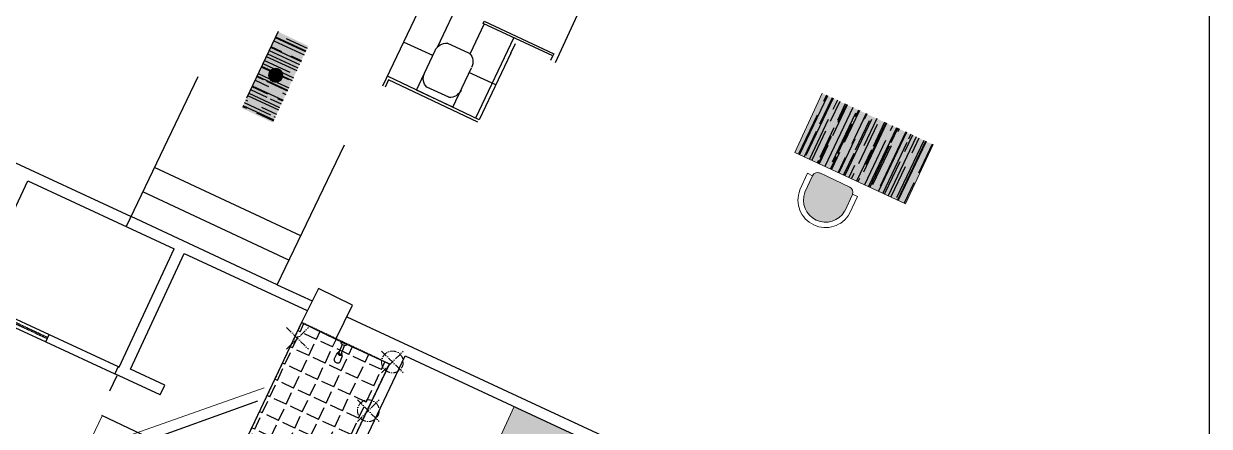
# Model space of a CAD drawing. Header units: millimetres. Extents: x -16811 to 32579, y 147992 to 176118.
# Drawn here: x 13206 to 24122, y 162918 to 166627 of the extents above; entities that cross this region are included whole.
import ezdxf

# ---------------------------------------------------------------- set-up
doc = ezdxf.new("R2010")
doc.units = ezdxf.units.MM
doc.header["$MEASUREMENT"] = 0
doc.header["$PDMODE"] = 3
doc.header["$PDSIZE"] = 100
doc.linetypes.add('ACAD_ISO02W100', pattern=[15, 12, -3])
doc.linetypes.add('ACAD_ISO10W100', pattern=[18, 12, -3, 0, -3])
doc.layers.add('0[34]', color=6, linetype='ACAD_ISO10W100', lineweight=30, plot=False)
doc.layers.add('0[4]', color=6, linetype='ACAD_ISO10W100', lineweight=30, plot=False)
doc.layers.add('Column[12345]', color=7, linetype='Continuous', lineweight=25)
doc.layers.add('Furniture[34]', color=7, linetype='Continuous', lineweight=20)
for name, color, linetype in [('Door[34]', 8, 'Continuous'), ('Elevation[34]', 8, 'Continuous'), ('Glass[34]', 132, 'ACAD_ISO02W100'), ('Hatching[34]', 7, 'Continuous'), ('Toilet Accessories[34]', 7, 'Continuous'), ('Wall.Toilet[34]', 7, 'Continuous'), ('Wall[34]', 7, 'Continuous'), ('Window[34]', 8, 'Continuous')]:
    doc.layers.add(name, color=color, linetype=linetype)
doc.layers.add('TEXT.layout', color=7, linetype='Continuous', true_color=0x43484c)

msp = doc.modelspace()

# ---------------------------------------------------------------- hatches: boundary and pattern name
at = {"layer": 'Hatching[34]'}
h = msp.add_hatch(color=29, dxfattribs=at)
h.set_gradient(color1=(87, 49, 41), color2=(101, 56, 47))
h.paths.add_polyline_path([(15825, 166422), (15548, 166554), (15213, 165850), (15498, 165716)])
h.paths.add_polyline_path([(15592, 166151, -1), (15460, 166151, -1)], flags=16)
at = {"layer": 'Hatching[34]', "true_color": 0x946247}
h = msp.add_hatch(dxfattribs=at)
h.set_pattern_fill('AR-RROOF', color=25, scale=100, angle=335, style=0)
h.set_pattern_definition([(335, (-119989.17, 72466.89), (241.64954, -2.34524), [1500, -200, 500, -100]), (335, (-119847.5, 72456), (-34.42255, 162.80076), [300, -33, 600, -75]), (335, (-119907.93, 72522.8), (499.595473, -159.038874), [800, -140, 400, -100])])
h.paths.add_polyline_path([(15825, 166422), (15548, 166554), (15213, 165850), (15498, 165716)])
h.paths.add_polyline_path([(15592, 166151, -1), (15460, 166151, -1)], flags=16)
at = {"layer": 'Hatching[34]'}
h = msp.add_hatch(color=254, dxfattribs=at)
h.set_gradient(color1=(248, 211, 190), color2=(251, 227, 213), rotation=315, one_color=1, tint=0.91)
h.paths.add_polyline_path([(15460, 166151, 1), (15592, 166151, 1)])
h = msp.add_hatch(color=29, dxfattribs=at)
h.set_gradient(color1=(87, 49, 41), color2=(101, 56, 47), one_color=1, tint=0.29)
h.paths.add_polyline_path([(21579, 165513), (20559, 165986), (20306, 165442), (21326, 164968)])
at = {"layer": 'Hatching[34]', "true_color": 0x946247}
h = msp.add_hatch(dxfattribs=at)
h.set_pattern_fill('AR-RROOF', color=25, scale=99.980462, angle=244.5761, style=0)
h.set_pattern_definition([(244.576144, (-54798.78, 41097.96), (-4.131996, -241.57837), [1499.7069, -199.9609, 499.9023, -99.9805]), (244.57614, (-54810.72, 40956.4), (163.0191, 33.21078), [299.9414, -32.99355, 599.88277, -74.98535]), (244.576144, (-54743.49, 41016.324), (-162.69854, -498.30792), [799.8437, -139.97265, 399.92185, -99.98046])])
h.paths.add_polyline_path([(21579, 165513), (20559, 165986), (20306, 165442), (21326, 164968)])
at = {"layer": 'Hatching[34]'}
h = msp.add_hatch(color=254, dxfattribs=at)
h.set_gradient(color1=(249, 237, 210), color2=(245, 227, 183), rotation=180, one_color=1, tint=0.84, name='INVSPHERICAL')
h.paths.add_polyline_path([(20404, 165090), (20469, 165228, -0.414214), (20537, 165252), (20813, 165123, -0.414214), (20837, 165055), (20772, 164917, -1)])
at = {"layer": 'Hatching[34]', "true_color": 0x93b6c2}
h = msp.add_hatch(dxfattribs=at)
h.set_pattern_fill('ANGLE', color=253, scale=600, angle=65, style=0)
h.set_pattern_definition([(65, (0, 0), (-149.54078, 69.73201), [120, -45]), (155, (0, 0), (-69.73201, -149.54078), [120, -45])])
edge = h.paths.add_edge_path(flags=17)
edge.add_line((16180, 163672), (16179, 163671))
edge.add_arc((16168, 163676), 12.7, 248.579, 338.579, ccw=False)
edge.add_line((16163, 163664), (16159, 163665))
edge.add_line((16159, 163665), (16132, 163595))
edge.add_line((16132, 163595), (16134, 163592))
edge.add_line((16134, 163592), (16136, 163589))
edge.add_line((16136, 163589), (16136, 163586))
edge.add_line((16136, 163586), (16137, 163584))
edge.add_line((16137, 163584), (16136, 163582))
edge.add_line((16136, 163582), (16136, 163581))
edge.add_line((16136, 163581), (16135, 163579))
edge.add_line((16135, 163579), (16133, 163576))
edge.add_line((16133, 163576), (16131, 163575))
edge.add_line((16131, 163575), (16128, 163574))
edge.add_line((16128, 163574), (16125, 163573))
edge.add_line((16125, 163573), (16121, 163573))
edge.add_line((16121, 163573), (16117, 163573))
edge.add_line((16117, 163573), (16114, 163574))
edge.add_line((16114, 163574), (16110, 163575))
edge.add_line((16110, 163575), (16107, 163577))
edge.add_line((16107, 163577), (16104, 163579))
edge.add_line((16104, 163579), (16102, 163582))
edge.add_line((16102, 163582), (16100, 163585))
edge.add_line((16100, 163585), (16098, 163587))
edge.add_line((16098, 163587), (16098, 163590))
edge.add_line((16098, 163590), (16098, 163593))
edge.add_line((16098, 163593), (16099, 163596))
edge.add_line((16099, 163596), (16099, 163596))
edge.add_line((16099, 163596), (16100, 163598))
edge.add_line((16100, 163598), (16102, 163600))
edge.add_line((16102, 163600), (16105, 163601))
edge.add_line((16105, 163601), (16108, 163602))
edge.add_line((16108, 163602), (16111, 163603))
edge.add_line((16111, 163603), (16139, 163673))
edge.add_line((16139, 163673), (16136, 163674))
edge.add_arc((16140, 163686), 12.7, 158.579, 248.579, ccw=False)
edge.add_line((16129, 163691), (16130, 163694))
edge.add_line((16130, 163694), (16155, 163684))
edge.add_line((16155, 163684), (15765, 163875))
edge.add_line((15765, 163875), (15407, 163121))
edge.add_line((15407, 163121), (15123, 162522))
edge.add_line((15123, 162522), (14984, 162587))
edge.add_line((14984, 162587), (15933, 162146))
edge.add_line((15933, 162146), (16571, 163493))
edge.add_line((16571, 163493), (16180, 163672))
edge = h.paths.add_edge_path(flags=17)
edge.add_line((16180, 163672), (16179, 163671))
edge.add_arc((16168, 163676), 12.7, 248.579, 338.579, ccw=False)
edge.add_line((16163, 163664), (16159, 163665))
edge.add_line((16159, 163665), (16139, 163673))
edge.add_line((16139, 163673), (16136, 163674))
edge.add_arc((16140, 163686), 12.7, 158.579, 248.579, ccw=False)
edge.add_line((16129, 163691), (16130, 163694))
edge.add_line((16130, 163694), (16155, 163684))
edge.add_line((16155, 163684), (15765, 163875))
edge.add_line((15765, 163875), (15407, 163121))
edge.add_line((15407, 163121), (15123, 162522))
edge.add_line((15123, 162522), (14984, 162587))
edge.add_line((14984, 162587), (15933, 162146))
edge.add_line((15933, 162146), (16571, 163493))
edge.add_line((16571, 163493), (16180, 163672))
h.paths.add_polyline_path([(16136, 163581), (16135, 163579), (16133, 163576), (16131, 163575), (16128, 163574), (16125, 163573), (16121, 163573), (16117, 163573), (16114, 163574), (16110, 163575), (16107, 163577), (16104, 163579), (16102, 163582), (16100, 163585), (16098, 163587), (16098, 163590), (16098, 163593), (16099, 163596), (16099, 163596), (16100, 163598), (16102, 163600), (16105, 163601), (16108, 163602), (16111, 163603), (16108, 163594), (16107, 163593), (16107, 163591), (16108, 163590), (16109, 163588), (16110, 163587), (16111, 163585), (16113, 163584), (16114, 163583), (16116, 163582), (16118, 163582), (16120, 163582), (16122, 163582), (16124, 163582), (16125, 163583), (16127, 163584), (16128, 163585), (16128, 163586), (16132, 163595), (16134, 163592), (16136, 163589), (16136, 163586), (16137, 163584), (16136, 163582)], flags=0)
h.paths.add_polyline_path([(16159, 163665), (16139, 163673), (16111, 163603), (16108, 163594), (16107, 163593), (16107, 163591), (16108, 163590), (16109, 163588), (16110, 163587), (16111, 163585), (16113, 163584), (16114, 163583), (16116, 163582), (16118, 163582), (16120, 163582), (16122, 163582), (16124, 163582), (16125, 163583), (16127, 163584), (16128, 163585), (16128, 163586), (16132, 163595)], flags=0)
edge = h.paths.add_edge_path(flags=0)
edge.add_line((16155, 163684), (16130, 163694))
edge.add_line((16130, 163694), (16129, 163691))
edge.add_arc((16140, 163686), 12.7, 158.579, 248.579)
edge.add_line((16136, 163674), (16139, 163673))
edge.add_line((16139, 163673), (16159, 163665))
edge.add_line((16159, 163665), (16163, 163664))
edge.add_arc((16168, 163676), 12.7, 248.579, 338.579)
edge.add_line((16179, 163671), (16180, 163672))
edge.add_line((16180, 163672), (16155, 163684))
h.paths.add_polyline_path([(14984, 162587), (15933, 162146), (16571, 163493), (15765, 163875), (15407, 163121), (15123, 162522)], flags=0)
at = {"layer": 'Hatching[34]'}
h = msp.add_hatch(color=254, dxfattribs=at)
h.set_gradient(color1=(188, 218, 240), color2=(188, 218, 240), centered=1, one_color=1, tint=0.84, name='SPHERICAL')
h.paths.add_polyline_path([(18810, 162595), (17722, 163101), (17480, 162581), (18569, 162076), (18683, 162322), (18683, 162322)])

# ---------------------------------------------------------------- linework, layer by layer
at = {"layer": '0[34]', "lineweight": 0, "ltscale": 5}
for centre in [(16601, 163511), (16379, 163062)]:
    msp.add_circle(centre, 100, dxfattribs=at)
for p in [(15727, 163728), (16601, 163511), (16379, 163062)]:
    msp.add_point(p, dxfattribs=at)
at = {"layer": '0[4]'}
msp.add_lwpolyline([(15933, 162146), (16573, 163493), (15765, 163875), (15407, 163121), (15123, 162522), (14984, 162587), (15933, 162146)], close=True, dxfattribs=at)
at = {"layer": 'Column[12345]'}
msp.add_lwpolyline([(15765, 163875), (16080, 163721), (16234, 164035), (15919, 164189)], close=True, dxfattribs=at)
at = {"layer": 'Door[34]'}
for p, q in [((18101, 166271), (18437, 166998)), ((18060, 166291), (18079, 166332)), ((13441, 163764), (14076, 163469)), ((13410, 163696), (14045, 163401))]:
    msp.add_line(p, q, dxfattribs=at)
msp.add_lwpolyline([(18088, 166351), (18079, 166332), (17437, 166629), (17447, 166649)], close=True, dxfattribs=at)
at = {"layer": 'Elevation[34]'}
for p, q in [((15757, 164674), (14410, 165302)), ((15648, 164449), (14302, 165077)), ((15540, 164223), (14194, 164851))]:
    msp.add_line(p, q, dxfattribs=at)
at = {"layer": 'Furniture[34]'}
for p, q in [((20306, 165442), (20559, 165986)), ((21326, 164968), (21579, 165513)), ((20424, 165249), (20352, 165096)), ((20469, 165227), (20397, 165074)), ((20469, 165227), (20424, 165249)), ((20838, 165055), (20765, 164899)), ((20837, 165056), (20883, 165035)), ((20883, 165035), (20810, 164880)), ((17722, 163101), (17037, 161626))]:
    msp.add_line(p, q, dxfattribs=at)
at = {"layer": 'Furniture[34]', "color": 7}
for p, q in [((20306, 165442), (21326, 164968)), ((18810, 162595), (17722, 163101))]:
    msp.add_line(p, q, dxfattribs=at)
at = {"layer": 'Furniture[34]', "color": 252}
msp.add_line((20537, 165252), (20813, 165122), dxfattribs=at)
at = {"layer": 'Furniture[34]'}
msp.add_circle((15526, 166151), 65.8, dxfattribs=at)
at = {"layer": 'Furniture[34]', "color": 252}
for centre, start, end in [((20516, 165205), 65.4254, 154.9029), ((20790, 165076), 334.7303, 64.2077)]:
    msp.add_arc(centre, 50.9, start, end, dxfattribs=at)
at = {"layer": 'Furniture[34]'}
for radius, start, end in [(254, 158.7362, 330.5473), (204, 159.7952, 329.4027)]:
    msp.add_arc((20589, 165003), radius, start, end, dxfattribs=at)
at = {"layer": 'Glass[34]'}
for p, q in [((13423, 163724), (12717, 164054)), ((13428, 163735), (12722, 164065))]:
    msp.add_line(p, q, dxfattribs=at)
at = {"layer": 'Hatching[34]', "color": 252, "true_color": 0x84899a}
for p, q in [((17498, 167431), (17013, 166409)), ((17447, 166625), (17315, 166347)), ((17719, 166499), (17367, 165757)), ((16972, 166333), (16703, 166457)), ((17552, 166064), (17304, 166179)), ((14064, 163383), (13996, 163241))]:
    msp.add_line(p, q, dxfattribs=at)
at = {"layer": 'TEXT.layout', "color": 0, "linetype": 'ByBlock'}
msp.add_lwpolyline([(-15767, 176118), (24122, 176118), (24122, 148017), (-15767, 148017)], close=True, dxfattribs=at)
at = {"layer": 'Toilet Accessories[34]'}
for p, q in [((16823, 166014), (16994, 166379)), ((17310, 166353), (17106, 166448)), ((17158, 165858), (17329, 166222)), ((16566, 166110), (16534, 166042)), ((17399, 165742), (16554, 166143)), ((17388, 165719), (16566, 166110)), ((17121, 165949), (16917, 166044)), ((17158, 165858), (16823, 166014))]:
    msp.add_line(p, q, dxfattribs=at)
at = {"layer": 'Toilet Accessories[34]', "color": 7}
for p, q in [((16139, 163673), (16111, 163603)), ((16129, 163691), (16130, 163694)), ((16159, 163665), (16132, 163595)), ((16136, 163674), (16139, 163673)), ((16139, 163673), (16159, 163665)), ((16159, 163665), (16163, 163664)), ((16179, 163671), (16181, 163674)), ((16065, 163536), (16088, 163587)), ((16111, 163603), (16108, 163594)), ((16138, 163567), (16120, 163514)), ((16132, 163595), (16128, 163586))]:
    msp.add_line(p, q, dxfattribs=at)
at = {"layer": 'Toilet Accessories[34]', "ltscale": 5}
msp.add_line((16130, 163694), (16181, 163674), dxfattribs=at)
at = {"layer": 'Toilet Accessories[34]', "color": 7}
for points in [[(16066, 163537), (16064, 163533), (16064, 163529), (16065, 163525), (16067, 163520), (16069, 163516), (16073, 163512), (16077, 163509), (16082, 163506), (16088, 163504), (16093, 163503), (16099, 163502), (16104, 163503), (16109, 163504), (16113, 163506), (16116, 163509), (16119, 163512), (16121, 163516)], [(16099, 163596), (16095, 163595), (16092, 163593), (16089, 163590), (16088, 163587)], [(16099, 163596), (16099, 163596), (16098, 163593), (16098, 163590), (16098, 163587), (16100, 163585), (16102, 163582), (16104, 163579), (16107, 163577), (16110, 163575), (16114, 163574), (16117, 163573), (16121, 163573), (16125, 163573), (16128, 163574), (16131, 163575), (16133, 163576), (16135, 163579), (16136, 163581), (16136, 163582)], [(16111, 163603), (16108, 163602), (16105, 163601), (16102, 163600), (16100, 163598), (16099, 163596)], [(16108, 163594), (16107, 163593), (16107, 163591), (16108, 163590), (16109, 163588), (16110, 163587), (16111, 163585), (16113, 163584), (16114, 163583), (16116, 163582), (16118, 163582), (16120, 163582), (16122, 163582), (16124, 163582), (16125, 163583), (16127, 163584), (16128, 163585), (16128, 163586)], [(16136, 163582), (16137, 163584), (16136, 163586), (16136, 163589), (16134, 163592), (16132, 163595)], [(16138, 163567), (16139, 163570), (16139, 163574), (16138, 163578), (16136, 163582)]]:
    msp.add_lwpolyline(points, dxfattribs=at)
for centre, start, end in [((16140, 163686), 158.579, 248.579), ((16168, 163676), 248.579, 338.579)]:
    msp.add_arc(centre, 12.7, start, end, dxfattribs=at)
at = {"layer": 'Toilet Accessories[34]', "extrusion": (0, 0, -1)}
for centre, major_axis, start_param, end_param in [((17099, 166335), (-39, 107), 5.456036, 6.699453), ((17228, 166275), (107, 39), -0.416268, 0.827149), ((16999, 166122), (-39, 107), 4.296438, 5.500749), ((17129, 166062), (107, 39), 0.782069, 1.986724)]:
    msp.add_ellipse(centre, major_axis=major_axis, ratio=1, start_param=start_param, end_param=end_param, dxfattribs=at)
at = {"layer": 'Wall.Toilet[34]'}
for p, q in [((17227, 167560), (16511, 166053)), ((15765, 163875), (15049, 162368))]:
    msp.add_line(p, q, dxfattribs=at)
at = {"layer": 'Wall[34]'}
for p, q in [((17691, 166355), (17734, 166446)), ((11643, 166032), (14194, 164851)), ((11961, 162435), (13243, 165179)), ((13243, 165179), (14592, 164553)), ((14086, 163464), (14592, 164553)), ((14188, 163445), (14683, 164511)), ((14683, 164511), (15817, 163985)), ((15540, 164223), (15861, 164075)), ((16180, 163926), (20396, 161970)), ((16080, 163721), (16571, 163493)), ((16007, 162067), (16718, 163566)), ((16718, 163566), (20352, 161880)), ((14076, 163469), (14045, 163401)), ((14076, 163469), (14086, 163464)), ((14504, 163298), (14188, 163445)), ((15866, 162003), (16573, 163492)), ((14461, 163208), (14045, 163401)), ((14461, 163208), (14504, 163298)), ((15359, 163149), (14251, 162752)), ((14293, 162842), (13926, 163017))]:
    msp.add_line(p, q, dxfattribs=at)
at = {"layer": 'Wall[34]', "lineweight": -3}
for p, q in [((14810, 166137), (14149, 164759)), ((15540, 164223), (16159, 165511))]:
    msp.add_line(p, q, dxfattribs=at)
at = {"layer": 'Wall[34]', "lineweight": 0}
for p, q in [((15421, 163274), (14126, 162814)), ((13928, 163016), (13338, 161774))]:
    msp.add_line(p, q, dxfattribs=at)
at = {"layer": 'Window[34]'}
for p, q in [((15548, 166554), (15256, 165940)), ((17691, 166355), (17399, 165742)), ((12735, 164092), (13441, 163764)), ((12703, 164024), (13410, 163696)), ((13410, 163696), (13441, 163764))]:
    msp.add_line(p, q, dxfattribs=at)

doc.saveas('drawing.dxf')
